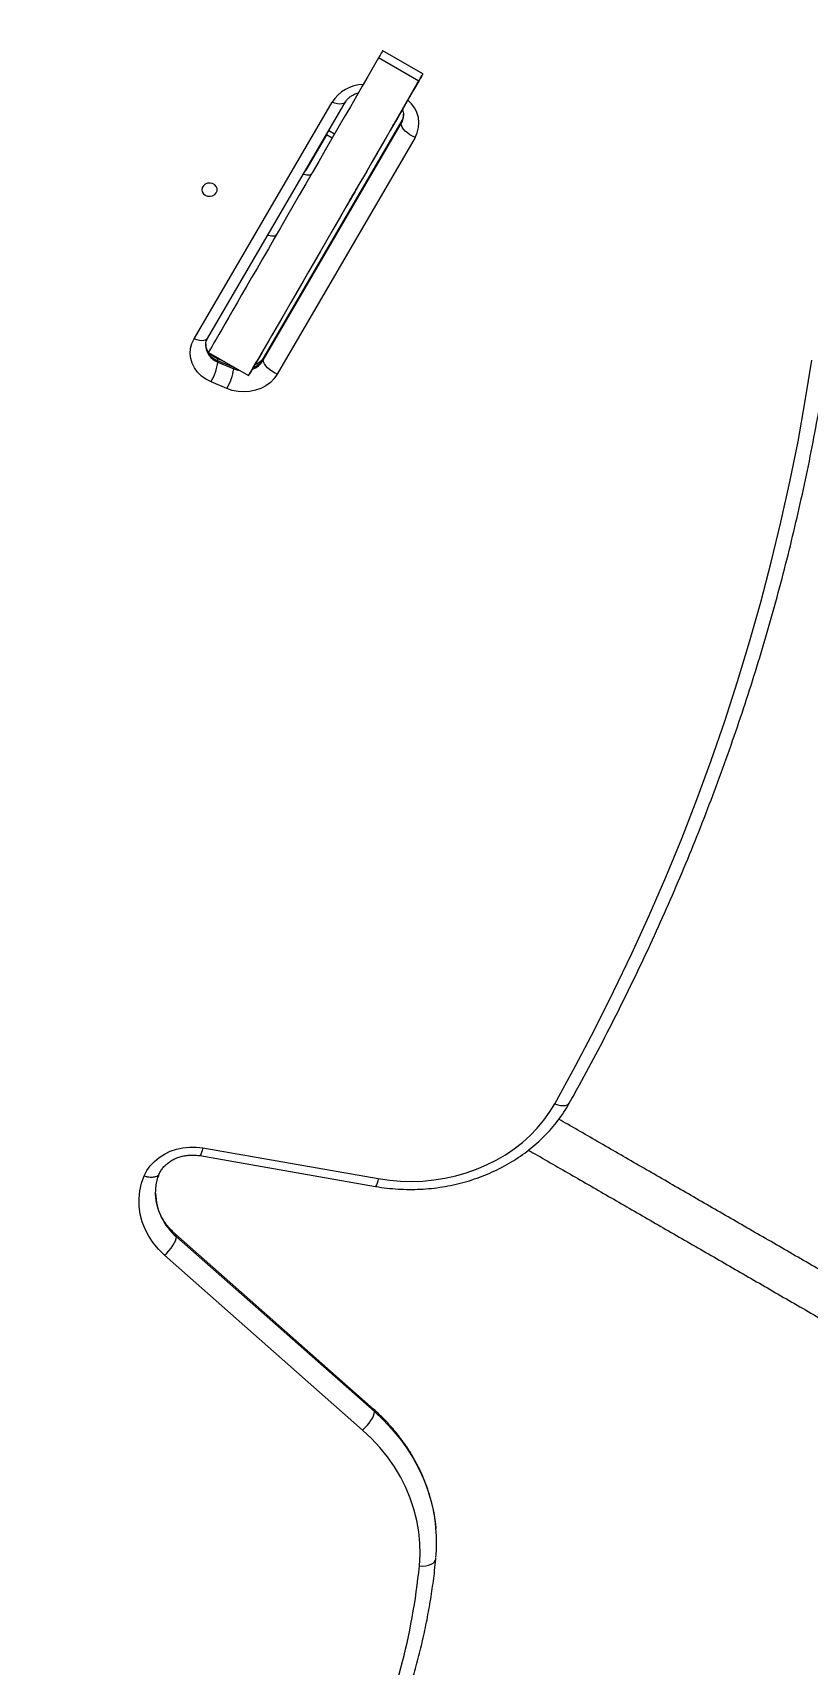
# Model space of a CAD drawing. Header units: millimetres. Extents: x -8422 to 28150, y -6982 to 5510.
# Drawn here: x 17833 to 18184, y -2218 to -1479 of the extents above; entities that cross this region are included whole.
import ezdxf

# ---------------------------------------------------------------- set-up
doc = ezdxf.new("R2010")
doc.units = ezdxf.units.MM
for name, color, linetype in [('DIKOM_ОБЪЕКТ', 7, 'Continuous'), ('DIKOM_РАЗМЕР_ЗОНА', 7, 'Continuous'), ('DIKOM_РАЗМЕР_ОБЪЕКТА', 7, 'Continuous')]:
    doc.layers.add(name, color=color, linetype=linetype)
doc.styles.add('style1', font='arial.ttf', dxfattribs={"width": 0.8})
doc.dimstyles.new('1-50', dxfattribs={"dimtxt": 300, "dimasz": 200, "dimexe": 100, "dimexo": 0, "dimgap": 100, "dimtad": 1, "dimdec": 0, "dimtxsty": 'style1', "dimcen": 0, "dimclrd": 7, "dimclre": 7, "dimadec": 1, "dimazin": 2, "dimtfac": 1, "dimtdec": 0, "dimtmove": 1, "dimatfit": 3, "dimfxl": 0, "dimlwd": 25, "dimlwe": 18, "dimarcsym": 0})

# ---------------------------------------------------------------- blocks, each defined once
blk = doc.blocks.new('*D15')
at = {"layer": 'Defpoints', "color": 0, "transparency": 16777216}
for p in [(19380.28, 3651.45), (27070.13, 3651.45), (15204.41, -3115.19)]:
    blk.add_point(p, dxfattribs=at)
at = {"layer": 'DIKOM_РАЗМЕР_ОБЪЕКТА', "color": 7, "lineweight": 18, "transparency": 16777216}
for p, q in [((19380.28, 3651.45), (27170.13, 3651.45)), ((15204.41, -3115.19), (27170.13, -3115.19))]:
    blk.add_line(p, q, dxfattribs=at)
at = {"layer": 'DIKOM_РАЗМЕР_ОБЪЕКТА', "color": 7, "lineweight": 25, "transparency": 16777216}
blk.add_line((27070.13, -2915.19), (27070.13, 3451.45), dxfattribs=at)
at = {"layer": 'DIKOM_РАЗМЕР_ОБЪЕКТА', "color": 7, "transparency": 16777216}
for points in [[(27036.8, 3451.45), (27103.47, 3451.45), (27070.13, 3651.45)], [(27036.8, -2915.19), (27103.47, -2915.19), (27070.13, -3115.19)]]:
    blk.add_solid(points, dxfattribs=at)
at = {"layer": 'DIKOM_РАЗМЕР_ОБЪЕКТА', "color": 0, "transparency": 16777216, "insert": (26816.96, -135.25), "char_height": 300, "attachment_point": 5, "rotation": 90, "style": 'style1'}
blk.add_mtext('6750', dxfattribs=at)
blk = doc.blocks.new('*D16')
at = {"layer": 'Defpoints', "color": 0, "transparency": 16777216}
for p in [(12490, 1387.95), (23986.61, 1004.03), (12490, -5796.5)]:
    blk.add_point(p, dxfattribs=at)
at = {"layer": 'DIKOM_РАЗМЕР_ОБЪЕКТА', "color": 7, "lineweight": 18, "transparency": 16777216}
for p, q in [((12490, 1387.95), (12490, -5896.5)), ((23986.61, 1004.03), (23986.61, -5896.5))]:
    blk.add_line(p, q, dxfattribs=at)
at = {"layer": 'DIKOM_РАЗМЕР_ОБЪЕКТА', "color": 7, "lineweight": 25, "transparency": 16777216}
blk.add_line((23786.61, -5796.5), (12690, -5796.5), dxfattribs=at)
at = {"layer": 'DIKOM_РАЗМЕР_ОБЪЕКТА', "color": 7, "transparency": 16777216}
for points in [[(12690, -5763.17), (12690, -5829.83), (12490, -5796.5)], [(23786.61, -5763.17), (23786.61, -5829.83), (23986.61, -5796.5)]]:
    blk.add_solid(points, dxfattribs=at)
at = {"layer": 'DIKOM_РАЗМЕР_ОБЪЕКТА', "color": 0, "transparency": 16777216, "insert": (18238.3, -5543.33), "char_height": 300, "attachment_point": 5, "style": 'style1'}
blk.add_mtext('11500', dxfattribs=at)
blk = doc.blocks.new('*D14')
at = {"layer": 'Defpoints', "color": 0, "transparency": 16777216}
for p in [(20684.73, 5148.63), (28049.7, 5148.63), (14575.76, -5055.5)]:
    blk.add_point(p, dxfattribs=at)
at = {"layer": 'DIKOM_РАЗМЕР_ЗОНА', "color": 7, "lineweight": 18, "transparency": 16777216}
for p, q in [((20684.73, 5148.63), (28149.7, 5148.63)), ((14575.76, -5055.5), (28149.7, -5055.5))]:
    blk.add_line(p, q, dxfattribs=at)
at = {"layer": 'DIKOM_РАЗМЕР_ЗОНА', "color": 7, "lineweight": 25, "transparency": 16777216}
blk.add_line((28049.7, -4855.5), (28049.7, 4948.63), dxfattribs=at)
at = {"layer": 'DIKOM_РАЗМЕР_ЗОНА', "color": 7, "transparency": 16777216}
for points in [[(28016.36, 4948.63), (28083.03, 4948.63), (28049.7, 5148.63)], [(28016.36, -4855.5), (28083.03, -4855.5), (28049.7, -5055.5)]]:
    blk.add_solid(points, dxfattribs=at)
at = {"layer": 'DIKOM_РАЗМЕР_ЗОНА', "color": 0, "transparency": 16777216, "insert": (27796.52, -63.59), "char_height": 300, "attachment_point": 5, "rotation": 90, "style": 'style1'}
blk.add_mtext('10200', dxfattribs=at)
blk = doc.blocks.new('*D13')
at = {"layer": 'Defpoints', "color": 0, "transparency": 16777216}
for p in [(10490, 1785.06), (25983.09, 460.53), (10490, -6882.5)]:
    blk.add_point(p, dxfattribs=at)
at = {"layer": 'DIKOM_РАЗМЕР_ЗОНА', "color": 7, "lineweight": 18, "transparency": 16777216}
for p, q in [((10490, 1785.06), (10490, -6982.5)), ((25983.09, 460.53), (25983.09, -6982.5))]:
    blk.add_line(p, q, dxfattribs=at)
at = {"layer": 'DIKOM_РАЗМЕР_ЗОНА', "color": 7, "lineweight": 25, "transparency": 16777216}
blk.add_line((25783.09, -6882.5), (10690, -6882.5), dxfattribs=at)
at = {"layer": 'DIKOM_РАЗМЕР_ЗОНА', "color": 7, "transparency": 16777216}
for points in [[(10690, -6849.17), (10690, -6915.83), (10490, -6882.5)], [(25783.09, -6849.17), (25783.09, -6915.83), (25983.09, -6882.5)]]:
    blk.add_solid(points, dxfattribs=at)
at = {"layer": 'DIKOM_РАЗМЕР_ЗОНА', "color": 0, "transparency": 16777216, "insert": (18236.55, -6629.33), "char_height": 300, "attachment_point": 5, "style": 'style1'}
blk.add_mtext('15500', dxfattribs=at)

msp = doc.modelspace()

# ---------------------------------------------------------------- linework, layer by layer
at = {"layer": 'DIKOM_ОБЪЕКТ', "color": 7, "linetype": 'Continuous', "lineweight": 15}
for p, q in [((18008.22, -1500.83), (17990.03, -1490.33)), ((18010.11, -1497.55), (17991.93, -1487.05)), ((17998.45, -1517.75), (18007.61, -1501.89)), ((17906.56, -1617.53), (17969.02, -1510.34)), ((17912.61, -1617.44), (17975.07, -1510.24)), ((18000.82, -1513.65), (17997.17, -1519.98)), ((18000.35, -1519.56), (17937.88, -1626.76)), ((17937.88, -1627.27), (18000.35, -1520.07)), ((18000.56, -1518.7), (17938.1, -1625.9)), ((17997.17, -1519.98), (17997.17, -1519.98)), ((18000.35, -1519.56), (18000.35, -1520.07)), ((18006.61, -1526.37), (17944.15, -1633.57)), ((17966.46, -1525.17), (17957.19, -1541.22)), ((17969.05, -1526.67), (17966.46, -1525.17)), ((17970.08, -1524.89), (17967.49, -1523.39)), ((17913.05, -1623.68), (17931.24, -1634.18)), ((17920.52, -1627.99), (17916.93, -1626.46)), ((17917.31, -1627.54), (17917.31, -1628.06)), ((17924.47, -1630.59), (17917.31, -1627.54)), ((17917.31, -1628.06), (17924.47, -1631.11)), ((17924.47, -1630.59), (17924.46, -1630.26)), ((17924.47, -1630.59), (17924.47, -1631.11)), ((17925.88, -1631.09), (17924.47, -1630.59)), ((17933.3, -1630.61), (17934.79, -1628.02)), ((17937.88, -1626.76), (17937.88, -1627.27)), ((17921.35, -1640.1), (17914.19, -1637.04)), ((17909.15, -1987.58), (17988.66, -2001.51)), ((17910.44, -1984.08), (17989.95, -1998)), ((17987.77, -2102.39), (17898.07, -2023.14)), ((17898.49, -2024.3), (17988.19, -2103.55)), ((17982.8, -2111.9), (17893.1, -2032.64)), ((18016.01, -2170.29), (18016.04, -2169.87))]:
    msp.add_line(p, q, dxfattribs=at)
at = {"layer": 'DIKOM_ОБЪЕКТ', "color": 7, "linetype": 'Continuous', "lineweight": 15, "flags": 128}
for points in [[(17990.03, -1490.33), (17987.67, -1494.42), (17985.21, -1498.68), (17982.65, -1503.11), (17980.01, -1507.68), (17977.3, -1512.39), (17974.52, -1517.2), (17971.68, -1522.11), (17968.81, -1527.09), (17965.9, -1532.12), (17962.97, -1537.2), (17960.04, -1542.28), (17957.1, -1547.37), (17954.18, -1552.43), (17951.28, -1557.44), (17948.42, -1562.4), (17945.6, -1567.28), (17942.85, -1572.06), (17940.16, -1576.72), (17937.54, -1581.24), (17935.02, -1585.62), (17932.59, -1589.82), (17930.27, -1593.84), (17928.07, -1597.66), (17925.99, -1601.26), (17924.04, -1604.64), (17922.23, -1607.77), (17920.57, -1610.65), (17919.06, -1613.26), (17917.71, -1615.6), (17916.52, -1617.66), (17915.51, -1619.42), (17914.66, -1620.89), (17913.99, -1622.05), (17913.5, -1622.9), (17913.18, -1623.44), (17913.05, -1623.67), (17913.05, -1623.68)], [(17991.93, -1487.05), (17991.89, -1487.11), (17991.68, -1487.48), (17991.29, -1488.16), (17990.73, -1489.12), (17990.03, -1490.33)], [(18007.61, -1501.89), (18008.4, -1500.52), (18009.07, -1499.36), (18009.59, -1498.46), (18009.93, -1497.86), (18010.1, -1497.57), (18010.08, -1497.61), (18009.87, -1497.98), (18009.47, -1498.66), (18008.92, -1499.62), (18008.22, -1500.83)], [(18008.22, -1500.83), (18005.86, -1504.92), (18003.4, -1509.18), (18000.84, -1513.61), (17998.2, -1518.18), (17995.48, -1522.89), (17992.7, -1527.7), (17989.87, -1532.61), (17986.99, -1537.59), (17984.09, -1542.62), (17981.16, -1547.7), (17978.22, -1552.78), (17975.29, -1557.87), (17972.37, -1562.93), (17969.47, -1567.94), (17966.61, -1572.9), (17963.79, -1577.78), (17961.03, -1582.56), (17958.34, -1587.22), (17955.73, -1591.74), (17953.2, -1596.12), (17950.78, -1600.32), (17948.46, -1604.34), (17946.25, -1608.16), (17944.17, -1611.76), (17942.23, -1615.14), (17940.42, -1618.27), (17938.76, -1621.15), (17937.25, -1623.76), (17935.9, -1626.1), (17934.71, -1628.16), (17933.69, -1629.92), (17932.85, -1631.39), (17932.18, -1632.55), (17931.68, -1633.4), (17931.37, -1633.94), (17931.24, -1634.17), (17931.29, -1634.08), (17931.52, -1633.68), (17931.94, -1632.97), (17932.53, -1631.94), (17933.3, -1630.61)], [(18000.89, -1513.6), (18000.83, -1513.7), (17999.72, -1515.62), (17998.44, -1517.83), (17996.98, -1520.36), (17995.35, -1523.18), (17993.54, -1526.31), (17991.56, -1529.74), (17989.4, -1533.47), (17987.08, -1537.5), (17984.58, -1541.83), (17981.91, -1546.45), (17979.07, -1551.37), (17976.06, -1556.57), (17972.89, -1562.07), (17969.54, -1567.86), (17966.04, -1573.93), (17962.37, -1580.28), (17958.54, -1586.92), (17954.54, -1593.83), (17950.39, -1601.02), (17946.08, -1608.49), (17941.61, -1616.22), (17936.99, -1624.22), (17934.02, -1629.36)], [(17975.06, -1510.26), (17974.81, -1510.57), (17974.23, -1510.95), (17973.45, -1511.16), (17972.5, -1511.21), (17971.42, -1511.08), (17970.24, -1510.79), (17969.02, -1510.34)], [(17998.45, -1517.75), (17997.78, -1518.91), (17997.23, -1519.87), (17996.81, -1520.59), (17996.55, -1521.05), (17996.45, -1521.22), (17996.53, -1521.09), (17996.77, -1520.67), (17997.17, -1519.98)], [(18000.35, -1519.56), (18000.47, -1518.9), (18000.55, -1518.72)], [(18006.61, -1526.37), (18005.39, -1525.78), (18004.21, -1525.07), (18003.13, -1524.27), (18002.18, -1523.42), (18001.4, -1522.54), (18000.82, -1521.66), (18000.47, -1520.83), (18000.35, -1520.07)], [(17966.46, -1525.17), (17966.97, -1524.28), (17967.31, -1523.69), (17967.47, -1523.42), (17967.49, -1523.39)], [(17959.79, -1542.72), (17959.54, -1543.02), (17959.19, -1543.23), (17958.73, -1543.37), (17958.19, -1543.43), (17957.57, -1543.4), (17956.9, -1543.28), (17956.19, -1543.08), (17955.97, -1543.01)], [(17909.98, -1550.01), (17910.17, -1550.98), (17910.72, -1551.85), (17911.57, -1552.51), (17912.62, -1552.91), (17913.77, -1552.99), (17914.89, -1552.75), (17915.85, -1552.21), (17916.56, -1551.43), (17916.93, -1550.5), (17916.93, -1549.51), (17916.56, -1548.58), (17915.85, -1547.8), (17914.89, -1547.26), (17913.77, -1547.02), (17912.62, -1547.1), (17911.57, -1547.5), (17910.72, -1548.17), (17910.17, -1549.03), (17909.98, -1550.01)], [(17980.56, -1548.75), (17980.46, -1548.92), (17980.19, -1549.39), (17979.77, -1550.13), (17979.24, -1551.04), (17978.66, -1552.04), (17978.11, -1553), (17977.62, -1553.84), (17977.27, -1554.45), (17977.08, -1554.77), (17977.08, -1554.77), (17977.27, -1554.45), (17977.62, -1553.84), (17978.11, -1553), (17978.66, -1552.04), (17979.24, -1551.04), (17979.77, -1550.13), (17980.19, -1549.39), (17980.46, -1548.92), (17980.56, -1548.75)], [(17943.85, -1570.34), (17943.6, -1570.63), (17943.24, -1570.85), (17942.79, -1570.99), (17942.24, -1571.04), (17941.63, -1571.01), (17940.96, -1570.9), (17940.25, -1570.7), (17939.91, -1570.58)], [(17914.19, -1637.04), (17911.9, -1635.87), (17909.86, -1634.4), (17908.11, -1632.68), (17906.69, -1630.74), (17905.65, -1628.64), (17905.01, -1626.43), (17904.77, -1624.15), (17904.96, -1621.87), (17905.56, -1619.65), (17906.56, -1617.53)], [(17912.61, -1617.44), (17912.35, -1617.77), (17911.77, -1618.15), (17910.99, -1618.36), (17910.04, -1618.41), (17908.96, -1618.28), (17907.78, -1617.99), (17906.56, -1617.53)], [(17937.88, -1626.76), (17938, -1626.1), (17938.1, -1625.9)], [(17944.15, -1633.57), (17942.77, -1635.53), (17941.06, -1637.27), (17939.04, -1638.77), (17936.78, -1639.98), (17934.33, -1640.87), (17931.74, -1641.42), (17929.08, -1641.62), (17926.42, -1641.46), (17923.82, -1640.95), (17921.35, -1640.1)], [(17924.47, -1631.11), (17926.3, -1631.71), (17927.28, -1631.89)], [(17934.05, -1629.31), (17934.43, -1628.66), (17934.94, -1627.76), (17935.29, -1627.16), (17935.45, -1626.88), (17935.42, -1626.94), (17935.2, -1627.32), (17934.79, -1628.02)], [(17944.15, -1633.57), (17942.92, -1632.98), (17941.75, -1632.27), (17940.67, -1631.47), (17939.72, -1630.62), (17938.94, -1629.74), (17938.36, -1628.86), (17938, -1628.03), (17937.88, -1627.27)], [(18069.87, -1964.04), (18079.08, -1947.24), (18087.96, -1930.3), (18096.51, -1913.24), (18104.72, -1896.06), (18112.59, -1878.77), (18120.12, -1861.36), (18127.32, -1843.85), (18134.16, -1826.24), (18140.66, -1808.53), (18146.81, -1790.73), (18152.61, -1772.84), (18158.06, -1754.87), (18163.16, -1736.83), (18167.9, -1718.72), (18172.28, -1700.54), (18176.31, -1682.3), (18179.98, -1664.01), (18183.29, -1645.66), (18186.24, -1627.27)], [(17989.95, -1998), (17994.94, -1998.72), (17999.97, -1999.14), (18005.03, -1999.26), (18010.08, -1999.08), (18015.11, -1998.59), (18020.08, -1997.81), (18024.98, -1996.73), (18029.78, -1995.37), (18034.45, -1993.72), (18038.98, -1991.79), (18043.35, -1989.6), (18047.52, -1987.16), (18051.48, -1984.47), (18055.22, -1981.55), (18058.7, -1978.42), (18061.93, -1975.08), (18064.87, -1971.56), (18067.52, -1967.88), (18069.87, -1964.04)], [(18069.87, -1964.04), (18071.19, -1964.51), (18072.45, -1964.81), (18073.62, -1964.93), (18074.65, -1964.87), (18075.49, -1964.62), (18076.12, -1964.21), (18076.41, -1963.83)], [(17883.91, -1996.72), (17885.13, -1994.37), (17886.69, -1992.17), (17888.57, -1990.16), (17890.73, -1988.38), (17893.15, -1986.85), (17895.77, -1985.6), (17898.56, -1984.65), (17901.48, -1984.01), (17904.46, -1983.7), (17907.46, -1983.72), (17910.44, -1984.08)], [(17910.44, -1984.08), (17910.15, -1985.23), (17909.86, -1986.19), (17909.6, -1986.91), (17909.38, -1987.38), (17909.19, -1987.58), (17909.15, -1987.58)], [(17893.1, -2032.64), (17890.39, -2030), (17888.01, -2027.13), (17885.97, -2024.07), (17884.31, -2020.85), (17883.03, -2017.51), (17882.15, -2014.07), (17881.68, -2010.57), (17881.62, -2007.05), (17881.98, -2003.55), (17882.74, -2000.09), (17883.91, -1996.72)], [(17989.95, -1998), (17989.66, -1999.15), (17989.37, -2000.11), (17989.11, -2000.84), (17988.89, -2001.31), (17988.7, -2001.5), (17988.66, -2001.51)], [(17893.1, -2032.64), (17894.15, -2031.7), (17895.16, -2030.64), (17896.1, -2029.51), (17896.91, -2028.35), (17897.58, -2027.21), (17898.08, -2026.12), (17898.39, -2025.14), (17898.49, -2024.3)], [(17982.8, -2111.9), (17983.85, -2110.95), (17984.86, -2109.89), (17985.79, -2108.76), (17986.61, -2107.6), (17987.28, -2106.46), (17987.78, -2105.38), (17988.09, -2104.39), (17988.19, -2103.55)], [(17988.19, -2103.55), (17992.29, -2107.4), (17996.1, -2111.45), (17999.62, -2115.69), (18002.83, -2120.11), (18005.72, -2124.69), (18008.29, -2129.41), (18010.51, -2134.25), (18012.38, -2139.2), (18013.9, -2144.24), (18015.06, -2149.35), (18015.85, -2154.51), (18016.06, -2156.53)], [(18008.54, -2173.45), (18008.84, -2168.27), (18008.74, -2163.09), (18008.25, -2157.93), (18007.36, -2152.8), (18006.08, -2147.73), (18004.42, -2142.75), (18002.38, -2137.87), (17999.97, -2133.11), (17997.2, -2128.5), (17994.09, -2124.06), (17990.64, -2119.8), (17986.87, -2115.74), (17982.8, -2111.9)], [(18008.54, -2173.45), (18010, -2173.48), (18011.4, -2173.36), (18012.69, -2173.09), (18013.83, -2172.69), (18014.76, -2172.16), (18015.45, -2171.54), (18015.87, -2170.84), (18016.01, -2170.29)]]:
    msp.add_lwpolyline(points, dxfattribs=at)
at = {"layer": 'DIKOM_ОБЪЕКТ', "color": 7, "linetype": 'Continuous', "lineweight": 15}
for centre, radius, start, end in [((17983.73, -1519.78), 17.48, 92.02102, 147.2909), ((17995.18, -1519.85), 13.16, 330.28848, 52.2129), ((17993.86, -1515.72), 7.54, 329.38402, 359.74082), ((17993.86, -1516.23), 7.54, 329.38918, 359.22699), ((17956.73, -1540.92), 0.553, 286.23242, 327.25348), ((17920.29, -1619.56), 8.52, 182.10176, 249.55703), ((17920.28, -1620.08), 8.51, 181.61604, 249.5703), ((17895.15, -1625.39), 22.32, 328.5246, 353.12889), ((17916.29, -1627.29), 1.05, 346.11878, 51.88235), ((17902.31, -1628.44), 22.32, 328.5246, 353.12889), ((17929.71, -1622.28), 9.58, 289.41369, 328.56656), ((17929.75, -1621.8), 9.52, 291.73733, 328.63222), ((17915.85, -2003.93), 26.76, 181.28946, 229.5597), ((17897.12, -2024.14), 1.38, 353.49745, 46.483), ((17986.81, -2103.4), 1.39, 353.73882, 46.3421), ((17943.09, -2163.07), 73.26, 354.82089, 5.12721), ((17725.75, -2145.78), 284.14, 335.45888, 354.41125)]:
    msp.add_arc(centre, radius, start, end, dxfattribs=at)
for points, knots in [([(17975.07, -1510.24), (17975.16, -1510.08), (17975.49, -1509.55), (17976.22, -1508.68), (17977.38, -1507.7), (17978.76, -1506.89), (17979.96, -1506.35), (17980.71, -1506.17), (17980.92, -1506.13)], [0, 0, 0, 0, 0.089251, 0.308314, 0.519638, 0.724795, 0.926634, 1, 1, 1, 1]), ([(18000.8, -1513.75), (18000.81, -1513.76), (18001.04, -1514.15), (18001.24, -1514.95), (18001.43, -1515.79), (18001.38, -1516.25), (18001.38, -1516.32)], [0, 0, 0, 0, 0.014846, 0.455732, 0.926139, 1, 1, 1, 1]), ([(18001.38, -1515.75), (18001.36, -1516.13), (18001.33, -1516.89), (18001, -1517.88), (18000.68, -1518.48), (18000.56, -1518.7)], [0, 0, 0, 0, 0.388698, 0.777232, 1, 1, 1, 1]), ([(18076.41, -1963.83), (18077.95, -1961.07), (18082.39, -1953.09), (18089.52, -1939.8), (18097.71, -1923.92), (18105.6, -1907.93), (18113.2, -1891.84), (18120.51, -1875.64), (18127.53, -1859.36), (18134.24, -1842.98), (18140.66, -1826.51), (18146.78, -1809.96), (18152.59, -1793.33), (18158.1, -1776.63), (18163.31, -1759.85), (18168.21, -1743.01), (18172.8, -1726.1), (18177.09, -1709.14), (18181.06, -1692.12), (18184.73, -1675.05), (18188.08, -1657.93), (18191.13, -1640.77), (18193.85, -1623.57), (18196.27, -1606.33), (18198.36, -1589.07), (18199.92, -1574.42), (18200.65, -1565.52), (18200.91, -1562.39)], [0, 0, 0, 0, 0.021942, 0.063497, 0.105053, 0.146607, 0.188159, 0.229711, 0.271262, 0.312811, 0.35436, 0.395907, 0.437453, 0.478999, 0.520543, 0.562086, 0.603629, 0.64517, 0.686711, 0.728251, 0.76979, 0.811329, 0.852867, 0.894404, 0.935941, 0.977477, 1, 1, 1, 1]), ([(17911.79, -1620.34), (17911.81, -1619.98), (17911.85, -1619.24), (17912.16, -1618.26), (17912.49, -1617.66), (17912.61, -1617.44)], [0, 0, 0, 0, 0.378712, 0.773576, 1, 1, 1, 1]), ([(17913.11, -1623.58), (17913.07, -1623.53), (17912.72, -1623.13), (17912.31, -1622.33), (17911.89, -1621.26), (17911.83, -1620.55), (17911.8, -1620.23)], [0, 0, 0, 0, 0.04395, 0.365972, 0.703551, 1, 1, 1, 1]), ([(17916.93, -1626.46), (17916.71, -1626.36), (17916.01, -1626.04), (17914.94, -1625.38), (17913.95, -1624.59), (17913.51, -1624.05), (17913.35, -1623.85)], [0, 0, 0, 0, 0.147638, 0.47415, 0.802767, 1, 1, 1, 1]), ([(17938.1, -1625.9), (17938, -1626.06), (17937.68, -1626.58), (17936.95, -1627.46), (17935.77, -1628.43), (17934.78, -1629.08), (17934.13, -1629.34), (17934.01, -1629.39)], [0, 0, 0, 0, 0.115446, 0.398776, 0.672137, 0.937485, 1, 1, 1, 1]), ([(17988.66, -2001.51), (17989.55, -2001.66), (17992.1, -2002.08), (17996.35, -2002.56), (18001.38, -2002.88), (18006.43, -2002.91), (18011.47, -2002.66), (18016.49, -2002.14), (18021.46, -2001.35), (18026.36, -2000.29), (18031.18, -1998.96), (18035.89, -1997.36), (18040.47, -1995.52), (18044.92, -1993.42), (18049.2, -1991.08), (18053.31, -1988.52), (18057.22, -1985.73), (18060.92, -1982.73), (18064.4, -1979.53), (18067.63, -1976.15), (18070.61, -1972.6), (18073.33, -1968.89), (18075.21, -1965.94), (18076.18, -1964.22), (18076.41, -1963.83)], [0, 0, 0, 0, 0.026104, 0.074144, 0.122192, 0.170248, 0.21831, 0.266375, 0.314444, 0.362513, 0.41058, 0.458643, 0.506699, 0.554743, 0.60277, 0.650775, 0.698752, 0.746693, 0.794591, 0.842437, 0.890223, 0.937947, 0.985597, 1, 1, 1, 1]), ([(18358.63, -2136.72), (18357.03, -2135.8), (18352.41, -2133.14), (18344.69, -2128.68), (18335.43, -2123.33), (18326.07, -2117.93), (18316.63, -2112.48), (18307.12, -2106.99), (18297.54, -2101.45), (18287.9, -2095.89), (18278.2, -2090.29), (18268.46, -2084.67), (18258.68, -2079.02), (18248.87, -2073.36), (18239.04, -2067.68), (18229.19, -2062), (18219.34, -2056.31), (18209.48, -2050.62), (18199.63, -2044.93), (18189.8, -2039.25), (18179.99, -2033.59), (18170.2, -2027.94), (18160.46, -2022.31), (18150.76, -2016.71), (18141.12, -2011.14), (18131.53, -2005.61), (18122.01, -2000.11), (18112.57, -1994.66), (18103.21, -1989.26), (18093.93, -1983.9), (18084.76, -1978.61), (18077.34, -1974.32), (18073.02, -1971.83), (18071.68, -1971.05)], [0, 0, 0, 0, 0.017557, 0.050918, 0.084279, 0.117641, 0.151002, 0.184364, 0.217725, 0.251086, 0.284448, 0.31781, 0.351171, 0.384533, 0.417894, 0.451255, 0.484617, 0.517978, 0.55134, 0.584702, 0.618063, 0.651425, 0.684786, 0.718148, 0.751509, 0.784871, 0.818232, 0.851594, 0.884955, 0.918317, 0.951678, 0.98504, 1, 1, 1, 1]), ([(17890.76, -1995.89), (17890.86, -1995.67), (17891.2, -1994.91), (17891.96, -1993.66), (17893.18, -1992.2), (17894.63, -1990.89), (17896.3, -1989.76), (17898.15, -1988.81), (17900.14, -1988.07), (17902.25, -1987.56), (17904.42, -1987.29), (17906.58, -1987.27), (17908.15, -1987.42), (17908.99, -1987.55), (17909.15, -1987.58)], [0, 0, 0, 0, 0.042212, 0.142892, 0.241187, 0.337059, 0.431278, 0.524447, 0.616964, 0.709097, 0.80098, 0.892705, 0.979586, 1, 1, 1, 1]), ([(18057.95, -1985.07), (18058.62, -1985.45), (18062.25, -1987.55), (18068.95, -1991.41), (18078.04, -1996.67), (18087.25, -2001.98), (18096.55, -2007.35), (18105.94, -2012.77), (18115.41, -2018.24), (18124.95, -2023.75), (18134.55, -2029.3), (18144.22, -2034.87), (18153.93, -2040.48), (18163.69, -2046.11), (18173.48, -2051.77), (18183.3, -2057.44), (18193.14, -2063.12), (18202.99, -2068.81), (18212.84, -2074.5), (18222.7, -2080.19), (18232.54, -2085.87), (18242.37, -2091.54), (18252.17, -2097.2), (18261.94, -2102.84), (18271.66, -2108.46), (18281.34, -2114.04), (18290.97, -2119.6), (18300.53, -2125.12), (18310.02, -2130.6), (18319.43, -2136.03), (18328.76, -2141.42), (18337.84, -2146.66), (18344.61, -2150.57), (18348.3, -2152.7), (18349.13, -2153.18)], [0, 0, 0, 0, 0.007422, 0.040266, 0.07311, 0.105954, 0.138797, 0.171641, 0.204485, 0.23733, 0.270173, 0.303017, 0.335861, 0.368705, 0.401549, 0.434392, 0.467237, 0.50008, 0.532924, 0.565768, 0.598612, 0.631456, 0.6643, 0.697144, 0.729988, 0.762832, 0.795676, 0.82852, 0.861363, 0.894207, 0.927051, 0.959895, 0.991011, 1, 1, 1, 1]), ([(17883.91, -1996.72), (17883.96, -1996.73), (17884.48, -1996.89), (17885.79, -1997.2), (17887.73, -1997.37), (17889.5, -1997.02), (17890.55, -1996.44), (17890.69, -1995.88), (17890.72, -1995.72)], [0, 0, 0, 0, 0.014386, 0.162797, 0.410119, 0.657432, 0.904736, 1, 1, 1, 1]), ([(17889.13, -2004.53), (17889.13, -2003.94), (17889.12, -2002.46), (17889.47, -2000.1), (17890.07, -1997.69), (17890.66, -1996.18), (17890.92, -1995.52)], [0, 0, 0, 0, 0.194044, 0.485515, 0.776225, 1, 1, 1, 1]), ([(17898.07, -2023.14), (17897.72, -2022.83), (17896.66, -2021.86), (17895.06, -2020.14), (17893.36, -2017.92), (17891.93, -2015.59), (17890.78, -2013.15), (17889.9, -2010.63), (17889.35, -2008.04), (17889.09, -2005.99), (17889.12, -2004.82), (17889.13, -2004.53)], [0, 0, 0, 0, 0.060764, 0.186237, 0.312109, 0.438804, 0.56647, 0.695254, 0.825185, 0.956176, 1, 1, 1, 1]), ([(18016.02, -2156.35), (18015.92, -2155.23), (18015.67, -2152.49), (18014.91, -2148.16), (18013.8, -2143.39), (18012.37, -2138.67), (18010.64, -2134.04), (18008.61, -2129.49), (18006.28, -2125.05), (18003.68, -2120.73), (18000.79, -2116.54), (17997.64, -2112.5), (17994.23, -2108.62), (17990.92, -2105.25), (17988.7, -2103.24), (17987.77, -2102.39)], [0, 0, 0, 0, 0.055509, 0.13578, 0.21608, 0.296421, 0.37682, 0.457291, 0.537841, 0.618477, 0.6992, 0.780014, 0.860916, 0.941901, 1, 1, 1, 1]), ([(17991.05, -2263.02), (17991.76, -2261.45), (17993.78, -2256.93), (17996.89, -2249.4), (18000.29, -2240.39), (18003.39, -2231.3), (18006.18, -2222.15), (18008.67, -2212.92), (18010.85, -2203.64), (18012.71, -2194.31), (18014.26, -2184.94), (18015.33, -2176.92), (18015.83, -2172.03), (18016.01, -2170.29)], [0, 0, 0, 0, 0.05281, 0.151987, 0.251154, 0.350307, 0.449444, 0.548568, 0.647679, 0.746778, 0.845867, 0.944945, 1, 1, 1, 1])]:
    msp.add_open_spline(points, degree=3, knots=knots, dxfattribs=at)

# ---------------------------------------------------------------- dimensions: what is measured, and where the dimension line sits
at = {"layer": 'DIKOM_РАЗМЕР_ЗОНА'}
dim = msp.add_linear_dim(base=(28049.7, 5148.63), p1=(14575.76, -5055.5), p2=(20684.73, 5148.63), angle=270, text='10200', dimstyle='1-50', override={"dimscale": 1, "dimtix": 0, "dimtofl": 1, "dimtmove": 1, "dimatfit": 3}, dxfattribs=at)
dim.commit()
dim.dimension.update_dxf_attribs({"geometry": '*D14', "text_midpoint": (28049.7, -63.59), "dimtype": 160})
dim = msp.add_linear_dim(base=(10490, -6882.5), p1=(25983.09, 460.53), p2=(10490, 1785.06), angle=180, text='15500', dimstyle='1-50', dxfattribs=at)
dim.commit()
dim.dimension.update_dxf_attribs({"geometry": '*D13', "text_midpoint": (18236.55, -6882.5), "dimtype": 160})
at = {"layer": 'DIKOM_РАЗМЕР_ОБЪЕКТА'}
dim = msp.add_linear_dim(base=(27070.13, 3651.45), p1=(15204.41, -3115.19), p2=(19380.28, 3651.45), angle=270, text='6750', dimstyle='1-50', override={"dimscale": 1, "dimtix": 0, "dimtofl": 1, "dimtmove": 1, "dimatfit": 3}, dxfattribs=at)
dim.commit()
dim.dimension.update_dxf_attribs({"geometry": '*D15', "text_midpoint": (27070.13, -135.25), "dimtype": 160})
dim = msp.add_linear_dim(base=(12490, -5796.5), p1=(23986.61, 1004.03), p2=(12490, 1387.95), angle=180, text='11500', dimstyle='1-50', dxfattribs=at)
dim.commit()
dim.dimension.update_dxf_attribs({"geometry": '*D16', "text_midpoint": (18238.3, -5796.5), "dimtype": 160})

doc.saveas('drawing.dxf')
